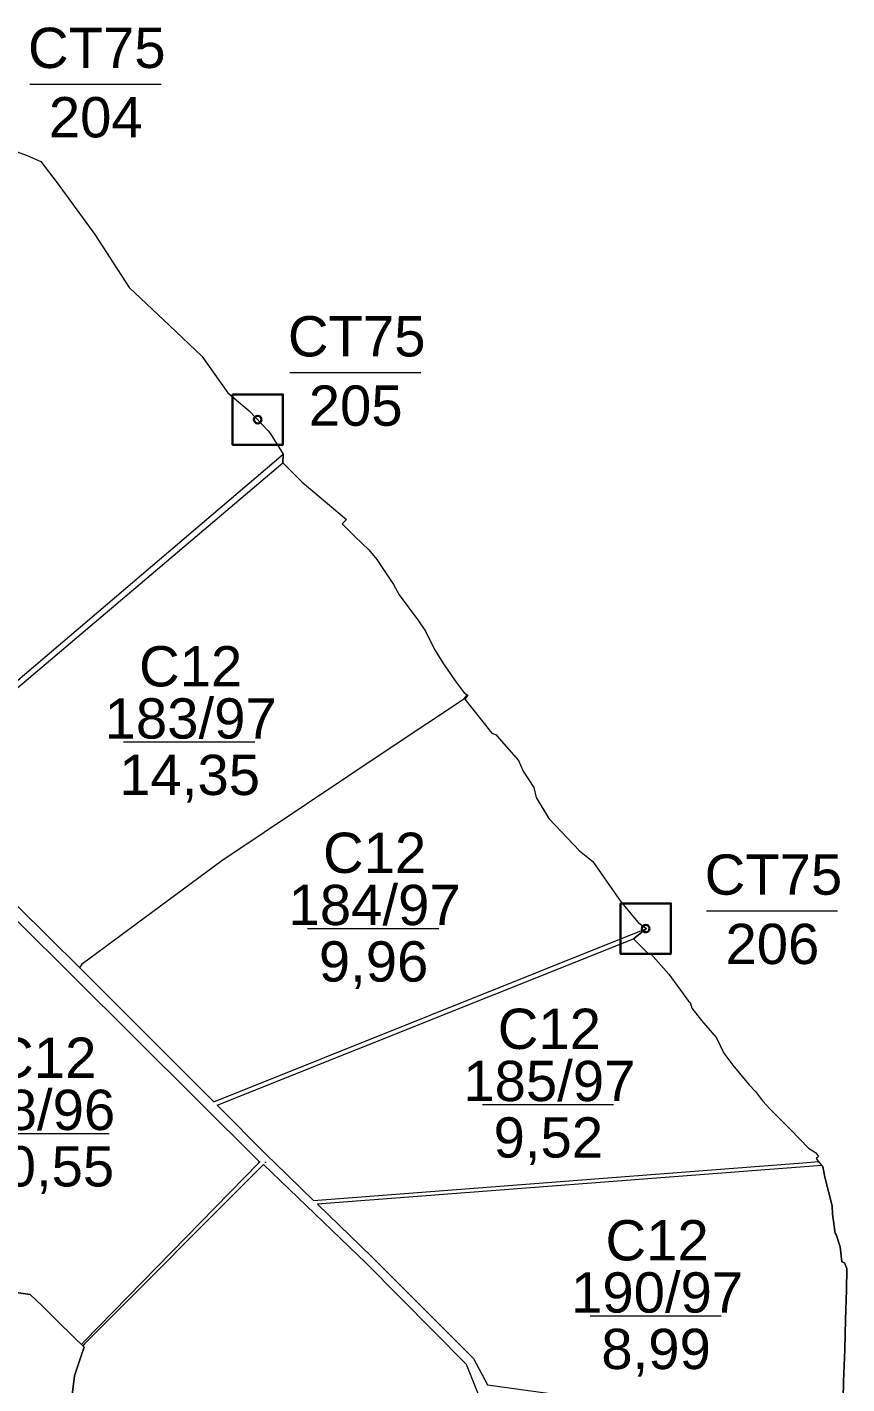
# Model space of a CAD drawing. Header units: metres. Extents: x 414595 to 418247, y 1530827 to 1534195.
# Drawn here: x 416009 to 416823, y 1532780 to 1534128 of the extents above; entities that cross this region are included whole.
import ezdxf
from ezdxf.enums import TextEntityAlignment as Align

# ---------------------------------------------------------------- set-up
doc = ezdxf.new("R2010")
doc.units = ezdxf.units.M
doc.header["$MEASUREMENT"] = 0
doc.linetypes.add('DGN Style 1', pattern=[5.902559, 0.009821, -5.892738])
doc.linetypes.add('DGN Style 2', pattern=[9.82123, 5.892738, -3.928492])
doc.layers.add('RanhThree', color=7, linetype='Continuous', lineweight=0)
doc.styles.add('Style-Arial', font='arial.ttf')

# ---------------------------------------------------------------- blocks, each defined once
blk = doc.blocks.new('*U0')
at = {"color": 0, "linetype": 'Continuous', "lineweight": -2, "ltscale": 10, "flags": 128}
blk.add_lwpolyline([(-150, 150), (150, 150), (150, -150), (-150, -150), (-150, 150)], close=True, dxfattribs=at)
at = {"color": 0, "linetype": 'Continuous', "lineweight": -2, "ltscale": 10}
blk.add_circle((-0.02828, 0.016065), 22.5, dxfattribs=at)
blk = doc.blocks.new('*U5')
at = {"layer": 'RanhThree', "color": 3, "linetype": 'Continuous', "lineweight": 13}
blk.add_line((-66.520877, -1.660429), (63.750129, -1.660429), dxfattribs=at)
at = {"layer": 'RanhThree', "color": 3, "linetype": 'Continuous', "lineweight": 13, "style": 'Style-Arial'}
for s, p in [('CT75', (-0.000029, 14.422722)), ('204', (-1.025137, -54.422685))]:
    blk.add_text(s, height=40, dxfattribs=at).set_placement(p, align=Align.CENTER)
blk = doc.blocks.new('*U6')
at = {"layer": 'RanhThree', "color": 3, "linetype": 'Continuous', "lineweight": 13}
blk.add_line((-66.520877, -1.660429), (63.750129, -1.660429), dxfattribs=at)
at = {"layer": 'RanhThree', "color": 3, "linetype": 'Continuous', "lineweight": 13, "style": 'Style-Arial'}
for s, p in [('CT75', (-0.000029, 14.422722)), ('205', (-1.025137, -54.422685))]:
    blk.add_text(s, height=40, dxfattribs=at).set_placement(p, align=Align.CENTER)
blk = doc.blocks.new('*U7')
at = {"layer": 'RanhThree', "color": 3, "linetype": 'Continuous', "lineweight": 13}
blk.add_line((-66.520877, -1.660429), (63.750129, -1.660429), dxfattribs=at)
at = {"layer": 'RanhThree', "color": 3, "linetype": 'Continuous', "lineweight": 13, "style": 'Style-Arial'}
for s, p in [('CT75', (-0.000029, 14.422722)), ('206', (-1.025137, -54.422685))]:
    blk.add_text(s, height=40, dxfattribs=at).set_placement(p, align=Align.CENTER)
blk = doc.blocks.new('*U21')
at = {"layer": 'RanhThree', "color": 3, "linetype": 'Continuous', "lineweight": 13}
blk.add_line((-66.520877, -1.660429), (63.750129, -1.660429), dxfattribs=at)
at = {"layer": 'RanhThree', "color": 3, "linetype": 'Continuous', "lineweight": 13, "style": 'Style-Arial'}
blk.add_text('10,55', height=40, dxfattribs=at).set_placement((-1.025137, -54.422685), align=Align.CENTER)
at = {"layer": 'RanhThree', "color": 3, "linetype": 'Continuous', "lineweight": 13, "insert": (-0.000029, 1.089388), "char_height": 40, "attachment_point": 8, "line_spacing_factor": 0.776524, "style": 'Style-Arial'}
blk.add_mtext('C12\\P88/96', dxfattribs=at)
blk = doc.blocks.new('*U22')
at = {"layer": 'RanhThree', "color": 3, "linetype": 'Continuous', "lineweight": 13}
blk.add_line((-66.520877, -1.660429), (63.750129, -1.660429), dxfattribs=at)
at = {"layer": 'RanhThree', "color": 3, "linetype": 'Continuous', "lineweight": 13, "style": 'Style-Arial'}
blk.add_text('9,96', height=40, dxfattribs=at).set_placement((-1.025137, -54.422685), align=Align.CENTER)
at = {"layer": 'RanhThree', "color": 3, "linetype": 'Continuous', "lineweight": 13, "insert": (-0.000029, 1.089388), "char_height": 40, "attachment_point": 8, "line_spacing_factor": 0.776524, "style": 'Style-Arial'}
blk.add_mtext('C12\\P184/97', dxfattribs=at)
blk = doc.blocks.new('*U23')
at = {"layer": 'RanhThree', "color": 3, "linetype": 'Continuous', "lineweight": 13}
blk.add_line((-66.520877, -1.660429), (63.750129, -1.660429), dxfattribs=at)
at = {"layer": 'RanhThree', "color": 3, "linetype": 'Continuous', "lineweight": 13, "style": 'Style-Arial'}
blk.add_text('9,52', height=40, dxfattribs=at).set_placement((-1.025137, -54.422685), align=Align.CENTER)
at = {"layer": 'RanhThree', "color": 3, "linetype": 'Continuous', "lineweight": 13, "insert": (-0.000029, 1.089388), "char_height": 40, "attachment_point": 8, "line_spacing_factor": 0.776524, "style": 'Style-Arial'}
blk.add_mtext('C12\\P185/97', dxfattribs=at)
blk = doc.blocks.new('*U33')
at = {"layer": 'RanhThree', "color": 3, "linetype": 'Continuous', "lineweight": 13}
blk.add_line((-66.520877, -1.660429), (63.750129, -1.660429), dxfattribs=at)
at = {"layer": 'RanhThree', "color": 3, "linetype": 'Continuous', "lineweight": 13, "style": 'Style-Arial'}
blk.add_text('14,35', height=40, dxfattribs=at).set_placement((-1.025137, -54.422685), align=Align.CENTER)
at = {"layer": 'RanhThree', "color": 3, "linetype": 'Continuous', "lineweight": 13, "insert": (-0.000029, 1.089388), "char_height": 40, "attachment_point": 8, "line_spacing_factor": 0.776524, "style": 'Style-Arial'}
blk.add_mtext('\\pt1160;C12\\P183/97', dxfattribs=at)
blk = doc.blocks.new('*U34')
at = {"layer": 'RanhThree', "color": 3, "linetype": 'Continuous', "lineweight": 13}
blk.add_line((-66.520877, -1.660429), (63.750129, -1.660429), dxfattribs=at)
at = {"layer": 'RanhThree', "color": 3, "linetype": 'Continuous', "lineweight": 13, "style": 'Style-Arial'}
blk.add_text('8,99', height=40, dxfattribs=at).set_placement((-1.025137, -54.422685), align=Align.CENTER)
at = {"layer": 'RanhThree', "color": 3, "linetype": 'Continuous', "lineweight": 13, "insert": (-0.000029, 1.089388), "char_height": 40, "attachment_point": 8, "line_spacing_factor": 0.776524, "style": 'Style-Arial'}
blk.add_mtext('C12\\P190/97', dxfattribs=at)

msp = doc.modelspace()

# ---------------------------------------------------------------- linework, layer by layer
at = {"layer": 'RanhThree', "color": 3, "linetype": 'Continuous', "lineweight": 0}
for p, q in [((416263.2597, 1533695.0798), (416263.467, 1533703.651)), ((416611.35, 1533222.37), (416624.18, 1533232.76)), ((416063.1338, 1532819.562), (416064.5055, 1532818.2512))]:
    msp.add_line(p, q, dxfattribs=at)
at = {"layer": 'RanhThree', "color": 3, "linetype": 'DGN Style 1', "lineweight": 0}
msp.add_line((416240.129, 1533000.821), (416255.3636, 1533000), dxfattribs=at)
at = {"layer": 'RanhThree', "color": 3, "linetype": 'Continuous', "lineweight": 13, "flags": 128}
for points in [[(415968.17, 1534015.23), (416009.41, 1534000.12), (416022.75, 1533994.34), (416039.05, 1533973.15), (416076.56, 1533921.64), (416110.74, 1533869.2), (416150.63, 1533831.49), (416182.91, 1533800.87), (416208.69, 1533764.42), (416229.71, 1533746.79), (416248.77, 1533726.82), (416250.84, 1533723.8), (416263.467, 1533703.651), (416263.2597, 1533695.0798), (416282.2034, 1533675.6905), (416326.35, 1533638.78), (416321.99, 1533634.57), (416334.71, 1533621.93), (416348.53, 1533608.52), (416356.53, 1533598.9), (416372.89, 1533574.1), (416378.57, 1533564.11), (416397.73, 1533538.04), (416404.81, 1533527.88), (416413.51, 1533510.23), (416421.98, 1533496.51), (416434.11, 1533478.61), (416443.15, 1533466.55), (416446.7, 1533464.38), (416443.96, 1533460.24), (416470.78, 1533426.43), (416474.95, 1533424.98), (416477.86, 1533421.39), (416497.03, 1533399.47), (416501.777, 1533388.841), (416512.312, 1533372.793), (416514.789, 1533362.749), (416527.182, 1533341.876), (416557.86, 1533309.67), (416570.83, 1533299.02), (416587.41, 1533275.28), (416599.2, 1533258.85), (416616, 1533238.49), (416624.18, 1533232.76), (416611.35, 1533222.37), (416625.46, 1533208.13), (416628.21, 1533207.97), (416646.34, 1533187.36), (416665.89, 1533160.6), (416667.54, 1533159.21), (416669.32, 1533153.56), (416678.72, 1533141.37), (416693.77, 1533124.17), (416701.03, 1533108.86), (416710, 1533096.93), (416725.84, 1533077.73), (416732.31, 1533070.7), (416739.34, 1533061.38), (416747.14, 1533053.23), (416767.4, 1533032.63), (416785.07, 1533014.36), (416792.13, 1533010.27), (416794.9255, 1533006.1175), (416792.58, 1533004.26), (416796.15, 1533000), (416799.36, 1532996.18), (416801.27, 1532985.59), (416808.56, 1532957.28), (416808.86, 1532949.07), (416811.4, 1532930.15), (416812.4, 1532928.85), (416816.39, 1532916.49), (416818.11, 1532901.63), (416820.9, 1532900.68), (416823.16, 1532894.9), (416822.69, 1532873.55), (416821.83, 1532844.23), (416821.12, 1532814.64), (416819.84, 1532782.82), (416819.14, 1532748.96)], [(416052.61, 1532758.98), (416056.41, 1532788.31), (416060.38, 1532800.52), (416062.88, 1532808.22), (416065.93, 1532816.89), (416054.9, 1532827.43), (416039.63, 1532842.46), (416024.26, 1532857.81), (416012.18, 1532869.24), (415989.03, 1532872.66)]]:
    msp.add_lwpolyline(points, dxfattribs=at)
at = {"layer": 'RanhThree', "color": 3, "linetype": 'Continuous', "lineweight": 0, "flags": 128}
for points in [[(415968.17, 1534015.23), (416009.41, 1534000.12), (416022.75, 1533994.34), (416039.05, 1533973.15), (416076.56, 1533921.64), (416110.74, 1533869.2), (416150.63, 1533831.49), (416182.91, 1533800.87), (416208.69, 1533764.42), (416229.71, 1533746.79), (416248.77, 1533726.82), (416250.84, 1533723.8), (416263.467, 1533703.651)], [(415878.231, 1533375.875), (416000, 1533479.3165), (416087.1576, 1533553.3559), (416263.467, 1533703.651)], [(416061.688, 1533193.517), (416000, 1533254.4489), (415895.822, 1533357.35), (415881.206, 1533371.107), (416000, 1533471.8416), (416090.929, 1533548.9473), (416263.2597, 1533695.0798)], [(416263.2597, 1533695.0798), (416282.2034, 1533675.6905), (416326.35, 1533638.78), (416321.99, 1533634.57), (416334.71, 1533621.93), (416348.53, 1533608.52), (416356.53, 1533598.9), (416372.89, 1533574.1), (416378.57, 1533564.11), (416397.73, 1533538.04), (416404.81, 1533527.88), (416413.51, 1533510.23), (416421.98, 1533496.51), (416434.11, 1533478.61), (416443.15, 1533466.55), (416446.282, 1533464.6355)], [(416061.688, 1533193.517), (416064.166, 1533197.834), (416202.594, 1533300.085), (416369.576, 1533411.943), (416443.532, 1533461.097), (416446.282, 1533464.6355)], [(416446.282, 1533464.6355), (416446.7, 1533464.38), (416443.96, 1533460.24), (416470.78, 1533426.43), (416474.95, 1533424.98), (416477.86, 1533421.39), (416497.03, 1533399.47), (416501.777, 1533388.841), (416512.312, 1533372.793), (416514.789, 1533362.749), (416527.182, 1533341.876), (416557.86, 1533309.67), (416570.83, 1533299.02), (416587.41, 1533275.28), (416599.2, 1533258.85), (416616, 1533238.49), (416624.18, 1533232.76)], [(415875.307, 1533362.566), (415889.808, 1533349.284), (416000, 1533239.6765), (416053.925, 1533186.0375), (416240.129, 1533000.821)], [(416061.688, 1533193.517), (416194.7454, 1533060.4318), (416624.18, 1533232.76)], [(416255.3636, 1533000), (416248.099, 1533007.067), (416197.8188, 1533057.3578), (416611.35, 1533222.37)], [(416611.35, 1533222.37), (416625.46, 1533208.13), (416628.21, 1533207.97), (416646.34, 1533187.36), (416665.89, 1533160.6), (416667.54, 1533159.21), (416669.32, 1533153.56), (416678.72, 1533141.37), (416693.77, 1533124.17), (416701.03, 1533108.86), (416710, 1533096.93), (416725.84, 1533077.73), (416732.31, 1533070.7), (416739.34, 1533061.38), (416747.14, 1533053.23), (416767.4, 1533032.63), (416785.07, 1533014.36), (416792.13, 1533010.27), (416794.9255, 1533006.1175), (416792.58, 1533004.26), (416795.1294, 1533001.2178)], [(416063.1338, 1532819.562), (416065.95, 1532822.446), (416239.3273, 1533000), (416240.129, 1533000.821)], [(416413.191, 1532573.264), (416458.87, 1532766.62), (416445.609, 1532799.627), (416345.746, 1532900.471), (416243.864, 1532998.358), (416066.744, 1532820.499), (416064.5055, 1532818.2512)], [(416255.3636, 1533000), (416293.78, 1532962.6285), (416779.3075, 1533000), (416795.1294, 1533001.2178)], [(416798.4391, 1532997.2759), (416297.6029, 1532958.9096), (416351.115, 1532906.853), (416452.606, 1532805.762), (416466.52, 1532779.681), (416818.4842, 1532730.9531)], [(416795.1294, 1533001.2178), (416796.15, 1533000), (416798.4391, 1532997.2759)], [(416818.4842, 1532730.9531), (416819.14, 1532748.96), (416819.84, 1532782.82), (416821.12, 1532814.64), (416821.83, 1532844.23), (416822.69, 1532873.55), (416823.16, 1532894.9), (416820.9, 1532900.68), (416818.11, 1532901.63), (416816.39, 1532916.49), (416812.4, 1532928.85), (416811.4, 1532930.15), (416808.86, 1532949.07), (416808.56, 1532957.28), (416801.27, 1532985.59), (416799.36, 1532996.18), (416798.4391, 1532997.2759)], [(415854.2036, 1532973.3692), (415854.28, 1532973.37), (415859.58, 1532981.95), (415872.6084, 1532968.8569), (415887.64, 1532953.4), (415906.6188, 1532934.0031), (415918.6223, 1532921.7352), (415933.94, 1532906.08), (415937.28, 1532903.59), (415941.49, 1532907.72), (415955.28, 1532894.7), (415970.22, 1532880.46), (415989.03, 1532872.66), (416012.18, 1532869.24), (416024.26, 1532857.81), (416039.63, 1532842.46), (416054.9, 1532827.43), (416058.438, 1532824.0491), (416063.1338, 1532819.562)], [(416064.5055, 1532818.2512), (416065.93, 1532816.89), (416062.88, 1532808.22), (416060.38, 1532800.52), (416056.41, 1532788.31), (416052.61, 1532758.98), (416048.04, 1532736.95), (416042.47, 1532715.64), (416040.97, 1532704.31), (416032.601, 1532706.692), (416047.9147, 1532658.8505)]]:
    msp.add_lwpolyline(points, dxfattribs=at)
at = {"layer": 'RanhThree', "color": 3, "linetype": 'DGN Style 2', "lineweight": 0, "flags": 128}
msp.add_lwpolyline([(416262.582678, 1533699.482399), (416262.582678, 1533699.482399)], dxfattribs=at)

# ---------------------------------------------------------------- block references
at = {"layer": 'RanhThree', "color": 3, "linetype": 'Continuous', "lineweight": 13}
for name, p in [('*U5', (416078.474174, 1534072.631308)), ('*U6', (416336.527173, 1533786.25375)), ('*U33', (416171.6607, 1533419.574546)), ('*U22', (416354.289532, 1533234.366749)), ('*U7', (416750.272582, 1533251.761549)), ('*U23', (416527.786922, 1533059.593194)), ('*U21', (416026.862127, 1533030.899028)), ('*U34', (416634.755237, 1532849.604072))]:
    msp.add_blockref(name, p, dxfattribs=at)
at = {"layer": 'RanhThree', "color": 3, "linetype": 'Continuous', "lineweight": 30, "ltscale": 1.666667, "xscale": 0.166667, "yscale": 0.166667, "zscale": 0.166667}
for p in [(416238.269, 1533737.956), (416623.433, 1533232.588)]:
    msp.add_blockref('*U0', p, dxfattribs=at)

doc.saveas('drawing.dxf')
